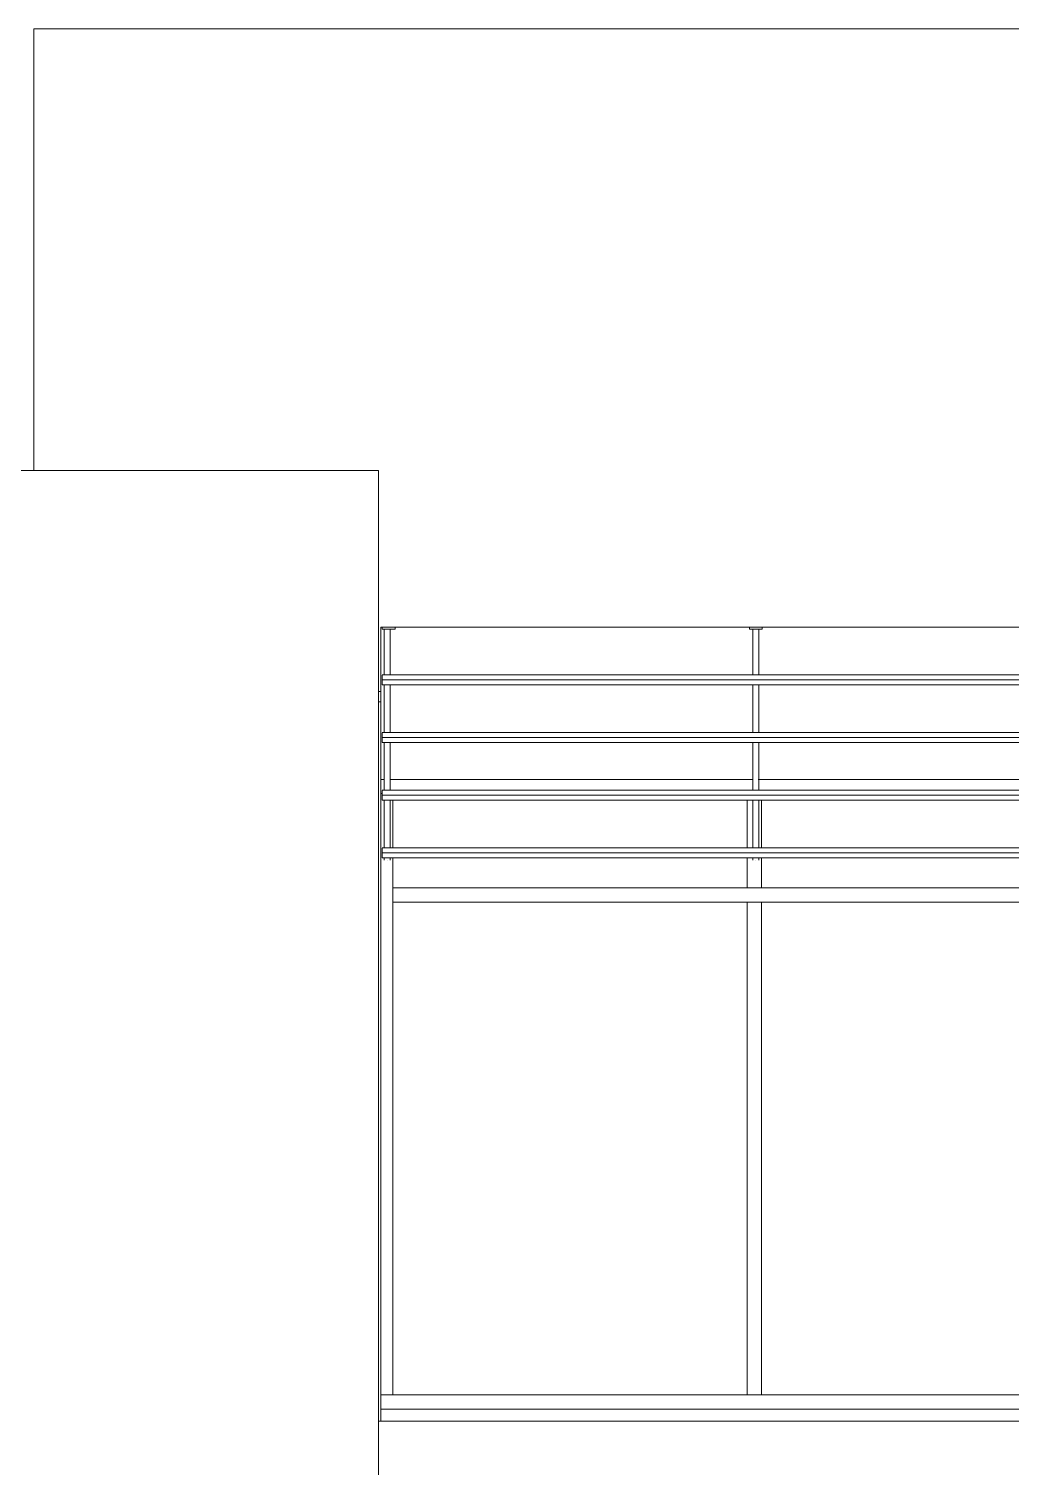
# Model space of a CAD drawing. Header units: metres. Extents: x -199 to 506, y -5 to 23.
# Drawn here: x 122.17 to 126.3, y -0.19 to 5.86 of the extents above; entities that cross this region are included whole.
import ezdxf

# ---------------------------------------------------------------- set-up
doc = ezdxf.new("R2010")
doc.units = ezdxf.units.M
for name, color, linetype, lineweight in [('06MUR', 8, 'Continuous', 9), ('06MUREXT', 92, 'Continuous', 9), ('26VENT', 144, 'Continuous', 5), ('46BANQ', 8, 'Continuous', 5), ('70LINEA', 1, 'Continuous', 13)]:
    doc.layers.add(name, color=color, linetype=linetype, lineweight=lineweight)

# ---------------------------------------------------------------- blocks, each defined once
blk = doc.blocks.new('Curtain Wall Curb-Concrete-01 - Curtain Wall Curb-Concrete-01-7040853-602rEastElevEje18 Paint')
at = {"layer": '46BANQ'}
for p in [(9.1006, 0.05), (13.912, 0)]:
    blk.add_line(p, (13.912, 0.05), dxfattribs=at)
blk = doc.blocks.new('Solar Shade-Aluminium-01 - Solar Shade-Aluminium-01-7044055-602rEastElevEje18 Paint')
at = {"layer": '06MUR'}
for p, q in [((9.107, 3.34), (9.107, 3.332)), ((9.1609, 3.332), (9.107, 3.332)), ((9.1147, 3.332), (9.1147, 3.14)), ((9.1401, 3.14), (9.1401, 3.332)), ((9.1609, 3.332), (9.1609, 3.34)), ((10.6518, 3.34), (10.6518, 3.332)), ((10.7057, 3.332), (10.6518, 3.332)), ((10.666, 3.332), (10.666, 3.14)), ((10.6914, 3.14), (10.6914, 3.332)), ((10.7057, 3.332), (10.7057, 3.34)), ((9.1148, 3.14), (9.107, 3.14)), ((9.107, 3.1187), (9.107, 3.1391)), ((9.107, 3.0982), (9.107, 3.1187)), ((9.107, 3.1187), (15.2431, 3.1187)), ((9.107, 3.0974), (9.1148, 3.0974)), ((9.1147, 3.0974), (9.1147, 2.8974)), ((10.6661, 3.14), (9.1401, 3.14)), ((9.1401, 3.0974), (10.6661, 3.0974)), ((9.1401, 2.8974), (9.1401, 3.0974)), ((10.666, 3.0974), (10.666, 2.8974)), ((12.2174, 3.14), (10.6914, 3.14)), ((10.6914, 3.0974), (12.2174, 3.0974)), ((10.6914, 2.8974), (10.6914, 3.0974)), ((9.1148, 2.8974), (9.107, 2.8974)), ((9.107, 2.876), (9.107, 2.8965)), ((9.107, 2.8556), (9.107, 2.876)), ((9.107, 2.876), (15.2431, 2.876)), ((9.107, 2.8547), (9.1148, 2.8547)), ((9.1147, 2.8547), (9.1147, 2.6547)), ((10.6661, 2.8974), (9.1401, 2.8974)), ((9.1401, 2.8547), (10.6661, 2.8547)), ((9.1401, 2.6547), (9.1401, 2.8547)), ((10.666, 2.8547), (10.666, 2.6547)), ((12.2174, 2.8974), (10.6914, 2.8974)), ((10.6914, 2.8547), (12.2174, 2.8547)), ((10.6914, 2.6547), (10.6914, 2.8547)), ((9.1148, 2.6547), (9.107, 2.6547)), ((9.107, 2.6334), (9.107, 2.6539)), ((9.107, 2.613), (9.107, 2.6334)), ((9.107, 2.6334), (15.2431, 2.6334)), ((9.107, 2.6121), (9.1148, 2.6121)), ((9.1147, 2.6121), (9.1147, 2.4121)), ((10.6661, 2.6547), (9.1401, 2.6547)), ((9.1401, 2.6121), (10.6661, 2.6121)), ((9.1401, 2.4121), (9.1401, 2.6121)), ((10.666, 2.6121), (10.666, 2.4121)), ((12.2174, 2.6547), (10.6914, 2.6547)), ((10.6914, 2.6121), (12.2174, 2.6121)), ((10.6914, 2.4121), (10.6914, 2.6121)), ((9.1148, 2.4121), (9.107, 2.4121)), ((9.107, 2.3908), (9.107, 2.4112)), ((9.107, 2.3703), (9.107, 2.3908)), ((9.107, 2.3908), (15.2431, 2.3908)), ((9.107, 2.3695), (9.1148, 2.3695)), ((9.1147, 2.3695), (9.1147, 2.36)), ((10.6661, 2.4121), (9.1401, 2.4121)), ((9.1401, 2.3695), (10.6661, 2.3695)), ((9.1401, 2.36), (9.1401, 2.3695)), ((10.666, 2.3695), (10.666, 2.36)), ((12.2174, 2.4121), (10.6914, 2.4121)), ((10.6914, 2.3695), (12.2174, 2.3695)), ((10.6914, 2.36), (10.6914, 2.3695)), ((9.1274, 2.36), (9.1274, 2.36)), ((9.1274, 2.36), (9.1274, 2.36)), ((10.6787, 2.36), (10.6787, 2.36)), ((10.6787, 2.36), (10.6787, 2.36))]:
    blk.add_line(p, q, dxfattribs=at)
for points, knots in [([(9.1274, 3.1394), (9.1267, 3.1394), (9.1252, 3.1394), (9.1231, 3.1395), (9.1211, 3.1396), (9.1192, 3.1397), (9.1177, 3.1398), (9.1164, 3.1399), (9.1155, 3.1399), (9.1149, 3.14), (9.1148, 3.14), (9.1148, 3.14)], [0, 0, 0, 0, 0.0555556, 0.1111111, 0.1666667, 0.2222222, 0.2777778, 0.3333333, 0.3888889, 0.4444444, 0.4999565, 0.4999565, 0.4999565, 0.4999565]), ([(9.1148, 3.14), (9.1148, 3.14), (9.1148, 3.14), (9.1148, 3.14), (9.1149, 3.14), (9.1149, 3.14)], [0.49995738, 0.49995738, 0.49995738, 0.49995738, 0.51388889, 0.54861111, 0.55555556, 0.55555556, 0.55555556, 0.55555556]), ([(9.1148, 3.0974), (9.1148, 3.0974), (9.1148, 3.0974), (9.1149, 3.0974), (9.1153, 3.0974), (9.1161, 3.0975), (9.1176, 3.0976), (9.1196, 3.0977), (9.1229, 3.0979), (9.1255, 3.0979), (9.1274, 3.0979)], [0.5000435, 0.5000435, 0.5000435, 0.5000435, 0.5138889, 0.5486111, 0.5833333, 0.6527778, 0.7222222, 0.7916667, 0.8611111, 1, 1, 1, 1]), ([(9.1401, 3.14), (9.1401, 3.14), (9.1401, 3.14), (9.14, 3.14), (9.1396, 3.14), (9.1388, 3.1399), (9.1372, 3.1398), (9.1353, 3.1396), (9.132, 3.1395), (9.1294, 3.1394), (9.1274, 3.1394)], [0.5000435, 0.5000435, 0.5000435, 0.5000435, 0.5138889, 0.5486111, 0.5833333, 0.6527778, 0.7222222, 0.7916667, 0.8611111, 1, 1, 1, 1]), ([(9.1274, 3.0979), (9.1282, 3.0979), (9.1297, 3.0979), (9.1318, 3.0979), (9.1338, 3.0978), (9.1357, 3.0977), (9.1372, 3.0976), (9.1385, 3.0975), (9.1394, 3.0974), (9.14, 3.0974), (9.1401, 3.0974), (9.1401, 3.0974)], [0, 0, 0, 0, 0.0555556, 0.1111111, 0.1666667, 0.2222222, 0.2777778, 0.3333333, 0.3888889, 0.4444444, 0.4999565, 0.4999565, 0.4999565, 0.4999565]), ([(9.1401, 3.0974), (9.1401, 3.0974), (9.1401, 3.0974), (9.1401, 3.0974), (9.14, 3.0974), (9.14, 3.0974)], [0.49995738, 0.49995738, 0.49995738, 0.49995738, 0.51388889, 0.54861111, 0.55555556, 0.55555556, 0.55555556, 0.55555556]), ([(10.6787, 3.1394), (10.678, 3.1394), (10.6765, 3.1394), (10.6744, 3.1395), (10.6724, 3.1396), (10.6705, 3.1397), (10.669, 3.1398), (10.6677, 3.1399), (10.6668, 3.1399), (10.6662, 3.14), (10.6661, 3.14), (10.6661, 3.14)], [0, 0, 0, 0, 0.0555556, 0.1111111, 0.1666667, 0.2222222, 0.2777778, 0.3333333, 0.3888889, 0.4444444, 0.4999565, 0.4999565, 0.4999565, 0.4999565]), ([(10.6661, 3.14), (10.6661, 3.14), (10.6661, 3.14), (10.6661, 3.14), (10.6662, 3.14), (10.6662, 3.14)], [0.49995738, 0.49995738, 0.49995738, 0.49995738, 0.51388889, 0.54861111, 0.55555556, 0.55555556, 0.55555556, 0.55555556]), ([(10.6661, 3.0974), (10.6661, 3.0974), (10.6661, 3.0974), (10.6662, 3.0974), (10.6666, 3.0974), (10.6674, 3.0975), (10.669, 3.0976), (10.6709, 3.0977), (10.6742, 3.0979), (10.6768, 3.0979), (10.6787, 3.0979)], [0.5000435, 0.5000435, 0.5000435, 0.5000435, 0.5138889, 0.5486111, 0.5833333, 0.6527778, 0.7222222, 0.7916667, 0.8611111, 1, 1, 1, 1]), ([(10.6914, 3.14), (10.6914, 3.14), (10.6914, 3.14), (10.6913, 3.14), (10.6909, 3.14), (10.6901, 3.1399), (10.6885, 3.1398), (10.6866, 3.1396), (10.6833, 3.1395), (10.6807, 3.1394), (10.6787, 3.1394)], [0.5000435, 0.5000435, 0.5000435, 0.5000435, 0.5138889, 0.5486111, 0.5833333, 0.6527778, 0.7222222, 0.7916667, 0.8611111, 1, 1, 1, 1]), ([(10.6787, 3.0979), (10.6795, 3.0979), (10.681, 3.0979), (10.6831, 3.0979), (10.6851, 3.0978), (10.687, 3.0977), (10.6885, 3.0976), (10.6898, 3.0975), (10.6907, 3.0974), (10.6913, 3.0974), (10.6914, 3.0974), (10.6914, 3.0974)], [0, 0, 0, 0, 0.0555556, 0.1111111, 0.1666667, 0.2222222, 0.2777778, 0.3333333, 0.3888889, 0.4444444, 0.4999565, 0.4999565, 0.4999565, 0.4999565]), ([(10.6914, 3.0974), (10.6914, 3.0974), (10.6914, 3.0974), (10.6914, 3.0974), (10.6913, 3.0974), (10.6913, 3.0974)], [0.49995738, 0.49995738, 0.49995738, 0.49995738, 0.51388889, 0.54861111, 0.55555556, 0.55555556, 0.55555556, 0.55555556]), ([(9.1274, 2.8968), (9.1267, 2.8968), (9.1252, 2.8968), (9.1231, 2.8968), (9.1211, 2.8969), (9.1192, 2.897), (9.1177, 2.8971), (9.1164, 2.8972), (9.1155, 2.8973), (9.1149, 2.8974), (9.1148, 2.8974), (9.1148, 2.8974)], [0, 0, 0, 0, 0.0555556, 0.1111111, 0.1666667, 0.2222222, 0.2777778, 0.3333333, 0.3888889, 0.4444444, 0.4999565, 0.4999565, 0.4999565, 0.4999565]), ([(9.1148, 2.8974), (9.1148, 2.8974), (9.1148, 2.8974), (9.1148, 2.8974), (9.1149, 2.8973), (9.1149, 2.8973)], [0.49995738, 0.49995738, 0.49995738, 0.49995738, 0.51388889, 0.54861111, 0.55555556, 0.55555556, 0.55555556, 0.55555556]), ([(9.1148, 2.8547), (9.1148, 2.8547), (9.1148, 2.8547), (9.1149, 2.8547), (9.1153, 2.8548), (9.1161, 2.8549), (9.1176, 2.855), (9.1196, 2.8551), (9.1229, 2.8553), (9.1255, 2.8553), (9.1274, 2.8553)], [0.5000435, 0.5000435, 0.5000435, 0.5000435, 0.5138889, 0.5486111, 0.5833333, 0.6527778, 0.7222222, 0.7916667, 0.8611111, 1, 1, 1, 1]), ([(9.1401, 2.8974), (9.1401, 2.8974), (9.1401, 2.8974), (9.14, 2.8974), (9.1396, 2.8973), (9.1388, 2.8972), (9.1372, 2.8971), (9.1353, 2.897), (9.132, 2.8968), (9.1294, 2.8968), (9.1274, 2.8968)], [0.5000435, 0.5000435, 0.5000435, 0.5000435, 0.5138889, 0.5486111, 0.5833333, 0.6527778, 0.7222222, 0.7916667, 0.8611111, 1, 1, 1, 1]), ([(9.1274, 2.8553), (9.1282, 2.8553), (9.1297, 2.8553), (9.1318, 2.8552), (9.1338, 2.8552), (9.1357, 2.8551), (9.1372, 2.855), (9.1385, 2.8549), (9.1394, 2.8548), (9.14, 2.8547), (9.1401, 2.8547), (9.1401, 2.8547)], [0, 0, 0, 0, 0.0555556, 0.1111111, 0.1666667, 0.2222222, 0.2777778, 0.3333333, 0.3888889, 0.4444444, 0.4999565, 0.4999565, 0.4999565, 0.4999565]), ([(9.1401, 2.8547), (9.1401, 2.8547), (9.1401, 2.8547), (9.1401, 2.8547), (9.14, 2.8547), (9.14, 2.8547)], [0.49995738, 0.49995738, 0.49995738, 0.49995738, 0.51388889, 0.54861111, 0.55555556, 0.55555556, 0.55555556, 0.55555556]), ([(10.6787, 2.8968), (10.678, 2.8968), (10.6765, 2.8968), (10.6744, 2.8968), (10.6724, 2.8969), (10.6705, 2.897), (10.669, 2.8971), (10.6677, 2.8972), (10.6668, 2.8973), (10.6662, 2.8974), (10.6661, 2.8974), (10.6661, 2.8974)], [0, 0, 0, 0, 0.0555556, 0.1111111, 0.1666667, 0.2222222, 0.2777778, 0.3333333, 0.3888889, 0.4444444, 0.4999565, 0.4999565, 0.4999565, 0.4999565]), ([(10.6661, 2.8974), (10.6661, 2.8974), (10.6661, 2.8974), (10.6661, 2.8974), (10.6662, 2.8973), (10.6662, 2.8973)], [0.49995738, 0.49995738, 0.49995738, 0.49995738, 0.51388889, 0.54861111, 0.55555556, 0.55555556, 0.55555556, 0.55555556]), ([(10.6661, 2.8547), (10.6661, 2.8547), (10.6661, 2.8547), (10.6662, 2.8547), (10.6666, 2.8548), (10.6674, 2.8549), (10.669, 2.855), (10.6709, 2.8551), (10.6742, 2.8553), (10.6768, 2.8553), (10.6787, 2.8553)], [0.5000435, 0.5000435, 0.5000435, 0.5000435, 0.5138889, 0.5486111, 0.5833333, 0.6527778, 0.7222222, 0.7916667, 0.8611111, 1, 1, 1, 1]), ([(10.6914, 2.8974), (10.6914, 2.8974), (10.6914, 2.8974), (10.6913, 2.8974), (10.6909, 2.8973), (10.6901, 2.8972), (10.6885, 2.8971), (10.6866, 2.897), (10.6833, 2.8968), (10.6807, 2.8968), (10.6787, 2.8968)], [0.5000435, 0.5000435, 0.5000435, 0.5000435, 0.5138889, 0.5486111, 0.5833333, 0.6527778, 0.7222222, 0.7916667, 0.8611111, 1, 1, 1, 1]), ([(10.6787, 2.8553), (10.6795, 2.8553), (10.681, 2.8553), (10.6831, 2.8552), (10.6851, 2.8552), (10.687, 2.8551), (10.6885, 2.855), (10.6898, 2.8549), (10.6907, 2.8548), (10.6913, 2.8547), (10.6914, 2.8547), (10.6914, 2.8547)], [0, 0, 0, 0, 0.0555556, 0.1111111, 0.1666667, 0.2222222, 0.2777778, 0.3333333, 0.3888889, 0.4444444, 0.4999565, 0.4999565, 0.4999565, 0.4999565]), ([(10.6914, 2.8547), (10.6914, 2.8547), (10.6914, 2.8547), (10.6914, 2.8547), (10.6913, 2.8547), (10.6913, 2.8547)], [0.49995738, 0.49995738, 0.49995738, 0.49995738, 0.51388889, 0.54861111, 0.55555556, 0.55555556, 0.55555556, 0.55555556]), ([(9.1274, 2.6542), (9.1267, 2.6542), (9.1252, 2.6542), (9.1231, 2.6542), (9.1211, 2.6543), (9.1192, 2.6544), (9.1177, 2.6545), (9.1164, 2.6546), (9.1155, 2.6547), (9.1149, 2.6547), (9.1148, 2.6547), (9.1148, 2.6547)], [0, 0, 0, 0, 0.0555556, 0.1111111, 0.1666667, 0.2222222, 0.2777778, 0.3333333, 0.3888889, 0.4444444, 0.4999565, 0.4999565, 0.4999565, 0.4999565]), ([(9.1148, 2.6547), (9.1148, 2.6547), (9.1148, 2.6547), (9.1148, 2.6547), (9.1149, 2.6547), (9.1149, 2.6547)], [0.49995738, 0.49995738, 0.49995738, 0.49995738, 0.51388889, 0.54861111, 0.55555556, 0.55555556, 0.55555556, 0.55555556]), ([(9.1148, 2.6121), (9.1148, 2.6121), (9.1148, 2.6121), (9.1149, 2.6121), (9.1153, 2.6121), (9.1161, 2.6122), (9.1176, 2.6123), (9.1196, 2.6125), (9.1229, 2.6126), (9.1255, 2.6127), (9.1274, 2.6127)], [0.5000435, 0.5000435, 0.5000435, 0.5000435, 0.5138889, 0.5486111, 0.5833333, 0.6527778, 0.7222222, 0.7916667, 0.8611111, 1, 1, 1, 1]), ([(9.1401, 2.6547), (9.1401, 2.6547), (9.1401, 2.6547), (9.14, 2.6547), (9.1396, 2.6547), (9.1388, 2.6546), (9.1372, 2.6545), (9.1353, 2.6544), (9.132, 2.6542), (9.1294, 2.6542), (9.1274, 2.6542)], [0.5000435, 0.5000435, 0.5000435, 0.5000435, 0.5138889, 0.5486111, 0.5833333, 0.6527778, 0.7222222, 0.7916667, 0.8611111, 1, 1, 1, 1]), ([(9.1274, 2.6127), (9.1282, 2.6127), (9.1297, 2.6127), (9.1318, 2.6126), (9.1338, 2.6125), (9.1357, 2.6124), (9.1372, 2.6123), (9.1385, 2.6122), (9.1394, 2.6122), (9.14, 2.6121), (9.1401, 2.6121), (9.1401, 2.6121)], [0, 0, 0, 0, 0.0555556, 0.1111111, 0.1666667, 0.2222222, 0.2777778, 0.3333333, 0.3888889, 0.4444444, 0.4999565, 0.4999565, 0.4999565, 0.4999565]), ([(9.1401, 2.6121), (9.1401, 2.6121), (9.1401, 2.6121), (9.1401, 2.6121), (9.14, 2.6121), (9.14, 2.6121)], [0.49995738, 0.49995738, 0.49995738, 0.49995738, 0.51388889, 0.54861111, 0.55555556, 0.55555556, 0.55555556, 0.55555556]), ([(10.6787, 2.6542), (10.678, 2.6542), (10.6765, 2.6542), (10.6744, 2.6542), (10.6724, 2.6543), (10.6705, 2.6544), (10.669, 2.6545), (10.6677, 2.6546), (10.6668, 2.6547), (10.6662, 2.6547), (10.6661, 2.6547), (10.6661, 2.6547)], [0, 0, 0, 0, 0.0555556, 0.1111111, 0.1666667, 0.2222222, 0.2777778, 0.3333333, 0.3888889, 0.4444444, 0.4999565, 0.4999565, 0.4999565, 0.4999565]), ([(10.6661, 2.6547), (10.6661, 2.6547), (10.6661, 2.6547), (10.6661, 2.6547), (10.6662, 2.6547), (10.6662, 2.6547)], [0.49995738, 0.49995738, 0.49995738, 0.49995738, 0.51388889, 0.54861111, 0.55555556, 0.55555556, 0.55555556, 0.55555556]), ([(10.6661, 2.6121), (10.6661, 2.6121), (10.6661, 2.6121), (10.6662, 2.6121), (10.6666, 2.6121), (10.6674, 2.6122), (10.669, 2.6123), (10.6709, 2.6125), (10.6742, 2.6126), (10.6768, 2.6127), (10.6787, 2.6127)], [0.5000435, 0.5000435, 0.5000435, 0.5000435, 0.5138889, 0.5486111, 0.5833333, 0.6527778, 0.7222222, 0.7916667, 0.8611111, 1, 1, 1, 1]), ([(10.6914, 2.6547), (10.6914, 2.6547), (10.6914, 2.6547), (10.6913, 2.6547), (10.6909, 2.6547), (10.6901, 2.6546), (10.6885, 2.6545), (10.6866, 2.6544), (10.6833, 2.6542), (10.6807, 2.6542), (10.6787, 2.6542)], [0.5000435, 0.5000435, 0.5000435, 0.5000435, 0.5138889, 0.5486111, 0.5833333, 0.6527778, 0.7222222, 0.7916667, 0.8611111, 1, 1, 1, 1]), ([(10.6787, 2.6127), (10.6795, 2.6127), (10.681, 2.6127), (10.6831, 2.6126), (10.6851, 2.6125), (10.687, 2.6124), (10.6885, 2.6123), (10.6898, 2.6122), (10.6907, 2.6122), (10.6913, 2.6121), (10.6914, 2.6121), (10.6914, 2.6121)], [0, 0, 0, 0, 0.0555556, 0.1111111, 0.1666667, 0.2222222, 0.2777778, 0.3333333, 0.3888889, 0.4444444, 0.4999565, 0.4999565, 0.4999565, 0.4999565]), ([(10.6914, 2.6121), (10.6914, 2.6121), (10.6914, 2.6121), (10.6914, 2.6121), (10.6913, 2.6121), (10.6913, 2.6121)], [0.49995738, 0.49995738, 0.49995738, 0.49995738, 0.51388889, 0.54861111, 0.55555556, 0.55555556, 0.55555556, 0.55555556]), ([(9.1274, 2.4115), (9.1267, 2.4115), (9.1252, 2.4115), (9.1231, 2.4116), (9.1211, 2.4117), (9.1192, 2.4118), (9.1177, 2.4119), (9.1164, 2.412), (9.1155, 2.412), (9.1149, 2.4121), (9.1148, 2.4121), (9.1148, 2.4121)], [0, 0, 0, 0, 0.0555556, 0.1111111, 0.1666667, 0.2222222, 0.2777778, 0.3333333, 0.3888889, 0.4444444, 0.4999565, 0.4999565, 0.4999565, 0.4999565]), ([(9.1148, 2.4121), (9.1148, 2.4121), (9.1148, 2.4121), (9.1148, 2.4121), (9.1149, 2.4121), (9.1149, 2.4121)], [0.49995738, 0.49995738, 0.49995738, 0.49995738, 0.51388889, 0.54861111, 0.55555556, 0.55555556, 0.55555556, 0.55555556]), ([(9.1274, 2.37), (9.1267, 2.37), (9.1252, 2.37), (9.1231, 2.37), (9.1211, 2.3699), (9.1192, 2.3698), (9.1177, 2.3697), (9.1164, 2.3696), (9.1155, 2.3695), (9.1149, 2.3695), (9.1148, 2.3695), (9.1148, 2.3695)], [0, 0, 0, 0, 0.0555556, 0.1111111, 0.1666667, 0.2222222, 0.2777778, 0.3333333, 0.3888889, 0.4444444, 0.5000426, 0.5000426, 0.5000426, 0.5000426]), ([(9.1148, 2.3695), (9.1148, 2.3695), (9.1148, 2.3695), (9.1149, 2.3695), (9.1153, 2.3695), (9.1161, 2.3696), (9.1176, 2.3697), (9.1196, 2.3698), (9.1229, 2.37), (9.1255, 2.37), (9.1274, 2.37)], [0.5000435, 0.5000435, 0.5000435, 0.5000435, 0.5138889, 0.5486111, 0.5833333, 0.6527778, 0.7222222, 0.7916667, 0.8611111, 1, 1, 1, 1]), ([(9.1401, 2.4121), (9.1401, 2.4121), (9.1401, 2.4121), (9.14, 2.4121), (9.1396, 2.4121), (9.1388, 2.412), (9.1372, 2.4119), (9.1353, 2.4117), (9.132, 2.4116), (9.1294, 2.4115), (9.1274, 2.4115)], [0.5000435, 0.5000435, 0.5000435, 0.5000435, 0.5138889, 0.5486111, 0.5833333, 0.6527778, 0.7222222, 0.7916667, 0.8611111, 1, 1, 1, 1]), ([(9.1274, 2.37), (9.1282, 2.37), (9.1297, 2.37), (9.1318, 2.37), (9.1338, 2.3699), (9.1357, 2.3698), (9.1372, 2.3697), (9.1385, 2.3696), (9.1394, 2.3695), (9.14, 2.3695), (9.1401, 2.3695), (9.1401, 2.3695)], [0, 0, 0, 0, 0.0555556, 0.1111111, 0.1666667, 0.2222222, 0.2777778, 0.3333333, 0.3888889, 0.4444444, 0.4999565, 0.4999565, 0.4999565, 0.4999565]), ([(9.1401, 2.3695), (9.1401, 2.3695), (9.1401, 2.3695), (9.1401, 2.3695), (9.14, 2.3695), (9.14, 2.3695)], [0.49995738, 0.49995738, 0.49995738, 0.49995738, 0.51388889, 0.54861111, 0.55555556, 0.55555556, 0.55555556, 0.55555556]), ([(10.6787, 2.4115), (10.678, 2.4115), (10.6765, 2.4115), (10.6744, 2.4116), (10.6724, 2.4117), (10.6705, 2.4118), (10.669, 2.4119), (10.6677, 2.412), (10.6668, 2.412), (10.6662, 2.4121), (10.6661, 2.4121), (10.6661, 2.4121)], [0, 0, 0, 0, 0.0555556, 0.1111111, 0.1666667, 0.2222222, 0.2777778, 0.3333333, 0.3888889, 0.4444444, 0.4999565, 0.4999565, 0.4999565, 0.4999565]), ([(10.6661, 2.4121), (10.6661, 2.4121), (10.6661, 2.4121), (10.6661, 2.4121), (10.6662, 2.4121), (10.6662, 2.4121)], [0.49995738, 0.49995738, 0.49995738, 0.49995738, 0.51388889, 0.54861111, 0.55555556, 0.55555556, 0.55555556, 0.55555556]), ([(10.6661, 2.3695), (10.6661, 2.3695), (10.6661, 2.3695), (10.6662, 2.3695), (10.6666, 2.3695), (10.6674, 2.3696), (10.669, 2.3697), (10.6709, 2.3698), (10.6742, 2.37), (10.6768, 2.37), (10.6787, 2.37)], [0.5000435, 0.5000435, 0.5000435, 0.5000435, 0.5138889, 0.5486111, 0.5833333, 0.6527778, 0.7222222, 0.7916667, 0.8611111, 1, 1, 1, 1]), ([(10.6914, 2.4121), (10.6914, 2.4121), (10.6914, 2.4121), (10.6913, 2.4121), (10.6909, 2.4121), (10.6901, 2.412), (10.6885, 2.4119), (10.6866, 2.4117), (10.6833, 2.4116), (10.6807, 2.4115), (10.6787, 2.4115)], [0.5000435, 0.5000435, 0.5000435, 0.5000435, 0.5138889, 0.5486111, 0.5833333, 0.6527778, 0.7222222, 0.7916667, 0.8611111, 1, 1, 1, 1]), ([(10.6787, 2.37), (10.6795, 2.37), (10.681, 2.37), (10.6831, 2.37), (10.6851, 2.3699), (10.687, 2.3698), (10.6885, 2.3697), (10.6898, 2.3696), (10.6907, 2.3695), (10.6913, 2.3695), (10.6914, 2.3695), (10.6914, 2.3695)], [0, 0, 0, 0, 0.0555556, 0.1111111, 0.1666667, 0.2222222, 0.2777778, 0.3333333, 0.3888889, 0.4444444, 0.4999565, 0.4999565, 0.4999565, 0.4999565]), ([(10.6914, 2.3695), (10.6914, 2.3695), (10.6914, 2.3695), (10.6914, 2.3695), (10.6913, 2.3695), (10.6913, 2.3695)], [0.49995738, 0.49995738, 0.49995738, 0.49995738, 0.51388889, 0.54861111, 0.55555556, 0.55555556, 0.55555556, 0.55555556])]:
    blk.add_open_spline(points, degree=3, knots=knots, dxfattribs=at)
for points in [[(9.1149, 3.0974), (9.1148, 3.0974), (9.1148, 3.0974), (9.1148, 3.0974)], [(9.14, 3.14), (9.1401, 3.14), (9.1401, 3.14), (9.1401, 3.14)], [(10.6662, 3.0974), (10.6661, 3.0974), (10.6661, 3.0974), (10.6661, 3.0974)], [(10.6913, 3.14), (10.6914, 3.14), (10.6914, 3.14), (10.6914, 3.14)], [(9.1149, 2.8547), (9.1148, 2.8547), (9.1148, 2.8547), (9.1148, 2.8547)], [(9.14, 2.8973), (9.1401, 2.8974), (9.1401, 2.8974), (9.1401, 2.8974)], [(10.6662, 2.8547), (10.6661, 2.8547), (10.6661, 2.8547), (10.6661, 2.8547)], [(10.6913, 2.8973), (10.6914, 2.8974), (10.6914, 2.8974), (10.6914, 2.8974)], [(9.1149, 2.6121), (9.1148, 2.6121), (9.1148, 2.6121), (9.1148, 2.6121)], [(9.14, 2.6547), (9.1401, 2.6547), (9.1401, 2.6547), (9.1401, 2.6547)], [(10.6662, 2.6121), (10.6661, 2.6121), (10.6661, 2.6121), (10.6661, 2.6121)], [(10.6913, 2.6547), (10.6914, 2.6547), (10.6914, 2.6547), (10.6914, 2.6547)], [(9.14, 2.4121), (9.1401, 2.4121), (9.1401, 2.4121), (9.1401, 2.4121)], [(10.6662, 2.3695), (10.6661, 2.3695), (10.6661, 2.3695), (10.6661, 2.3695)], [(10.6913, 2.4121), (10.6914, 2.4121), (10.6914, 2.4121), (10.6914, 2.4121)]]:
    blk.add_open_spline(points, degree=3, dxfattribs=at)
blk = doc.blocks.new('Rectangular Mullion - 60x167-7050089-602rEastElevEje18 Paint')
at = {"layer": '26VENT'}
blk.add_line((9.1006, 2.64), (9.107, 2.64), dxfattribs=at)
blk = doc.blocks.new('Rectangular Mullion - 60x167-7050090-602rEastElevEje18 Paint')
at = {"layer": '26VENT'}
for p, q in [((10.6724, 0.11), (9.1006, 0.11)), ((9.1006, 0.05), (10.6724, 0.05))]:
    blk.add_line(p, q, dxfattribs=at)
blk = doc.blocks.new('Rectangular Mullion - 60x167-7050091-602rEastElevEje18 Paint')
at = {"layer": '26VENT'}
for p, q in [((12.2237, 0.11), (10.6724, 0.11)), ((10.6724, 0.05), (12.2237, 0.05))]:
    blk.add_line(p, q, dxfattribs=at)
blk = doc.blocks.new('Rectangular Mullion - 60x167-7050101-602rEastElevEje18 Paint')
at = {"layer": '26VENT'}
for p, q in [((9.1006, 2.64), (9.107, 2.64)), ((9.1511, 2.4112), (9.1511, 2.613)), ((9.1511, 2.2136), (9.1511, 2.3703))]:
    blk.add_line(p, q, dxfattribs=at)
blk = doc.blocks.new('Rectangular Mullion - 60x167-7050102-602rEastElevEje18 Paint')
at = {"layer": '26VENT'}
for q in [(9.1511, 2.2136), (9.1006, 0.11)]:
    blk.add_line((9.1511, 0.11), q, dxfattribs=at)
blk = doc.blocks.new('Rectangular Mullion - 60x167-7050092-602rEastElevEje18 Paint')
at = {"layer": '26VENT'}
for p, q in [((9.1511, 2.1836), (9.1511, 2.2436)), ((10.6724, 2.2436), (9.1511, 2.2436)), ((9.1511, 2.1836), (10.6724, 2.1836))]:
    blk.add_line(p, q, dxfattribs=at)
blk = doc.blocks.new('Rectangular Mullion - 60x167-7050093-602rEastElevEje18 Paint')
at = {"layer": '26VENT'}
for p, q in [((12.2237, 2.2436), (10.6724, 2.2436)), ((10.6724, 2.1836), (12.2237, 2.1836))]:
    blk.add_line(p, q, dxfattribs=at)
blk = doc.blocks.new('Rectangular Mullion - 60x167-7050094-602rEastElevEje18 Paint')
at = {"layer": '26VENT'}
for p, q in [((10.6424, 2.1836), (10.7024, 2.1836)), ((10.6424, 2.1836), (10.6424, 0.11)), ((10.7024, 0.11), (10.7024, 2.1836)), ((10.7024, 0.11), (10.6424, 0.11))]:
    blk.add_line(p, q, dxfattribs=at)
blk = doc.blocks.new('Rectangular Mullion - 60x167-7050095-602rEastElevEje18 Paint')
at = {"layer": '26VENT'}
for p, q in [((10.6424, 2.6128), (10.6424, 2.4113)), ((10.7024, 2.4115), (10.7024, 2.6127)), ((10.6424, 2.3702), (10.6424, 2.2436)), ((10.7024, 2.2436), (10.7024, 2.37)), ((10.7024, 2.2436), (10.6424, 2.2436))]:
    blk.add_line(p, q, dxfattribs=at)

msp = doc.modelspace()

# ---------------------------------------------------------------- linework, layer by layer
at = {"layer": '06MUREXT'}
for p, q in [((123.639, 4), (116.439, 4)), ((123.639, -1.7668), (123.639, 4)), ((123.6485, 0), (123.6485, 3.34)), ((123.6485, 3.34), (129.7878, 3.34)), ((123.6485, 2.7), (123.6643, 2.7)), ((123.6868, 2.7), (125.2156, 2.7)), ((125.2369, 2.7), (126.7669, 2.7))]:
    msp.add_line(p, q, dxfattribs=at)
at = {"layer": '46BANQ'}
msp.add_line((123.639, 0), (129.7878, 0), dxfattribs=at)
at = {"layer": '70LINEA'}
for p, q in [((122.1895, 5.8583), (129.6244, 5.8583)), ((122.1895, 4), (122.1895, 5.8583)), ((123.6485, 3.34), (123.6485, 3.0697)), ((123.6485, 3.34), (129.6244, 3.34)), ((123.6485, 3.0697), (123.639, 3.0697)), ((123.639, 3.0263), (123.6485, 3.0263)), ((123.6485, 0), (123.6485, 3.0263))]:
    msp.add_line(p, q, dxfattribs=at)

# ---------------------------------------------------------------- block references
at = {"layer": '06MUR'}
msp.add_blockref('Solar Shade-Aluminium-01 - Solar Shade-Aluminium-01-7044055-602rEastElevEje18 Paint', (114.5478, 0), dxfattribs=at)
at = {"layer": '26VENT'}
for name in ['Rectangular Mullion - 60x167-7050089-602rEastElevEje18 Paint', 'Rectangular Mullion - 60x167-7050101-602rEastElevEje18 Paint', 'Rectangular Mullion - 60x167-7050095-602rEastElevEje18 Paint', 'Rectangular Mullion - 60x167-7050092-602rEastElevEje18 Paint', 'Rectangular Mullion - 60x167-7050093-602rEastElevEje18 Paint', 'Rectangular Mullion - 60x167-7050102-602rEastElevEje18 Paint', 'Rectangular Mullion - 60x167-7050094-602rEastElevEje18 Paint', 'Rectangular Mullion - 60x167-7050090-602rEastElevEje18 Paint', 'Rectangular Mullion - 60x167-7050091-602rEastElevEje18 Paint']:
    msp.add_blockref(name, (114.5478, 0), dxfattribs=at)
at = {"layer": '46BANQ'}
msp.add_blockref('Curtain Wall Curb-Concrete-01 - Curtain Wall Curb-Concrete-01-7040853-602rEastElevEje18 Paint', (114.5478, 0), dxfattribs=at)

doc.saveas('drawing.dxf')
